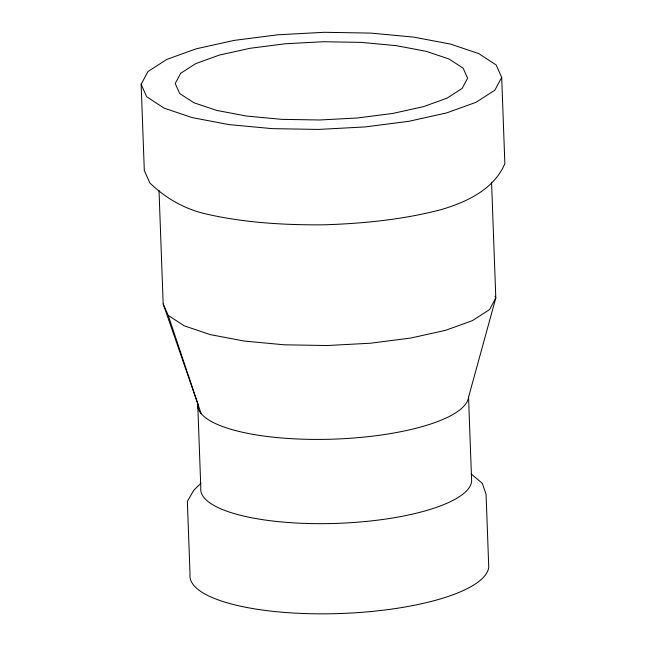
<?xml version="1.0" encoding="UTF-8"?>
<svg xmlns="http://www.w3.org/2000/svg" width="646" height="646" viewBox="0 0 646 646"><rect width="100%" height="100%" fill="white"/><g stroke="black" fill="none" stroke-linecap="round" stroke-linejoin="round"><path stroke-width="0.97" d="M159.013 190.328L163.18 303.983L197.724 403.605L200.809 487.843A135.579 38.736 -2.1 0 0 331.495 523.535A135.579 38.736 -2.1 0 0 471.645 481.432L468.552 397.185L495.805 297.967L491.566 182.301M141.143 84.279L147.991 71.536L166.765 59.432L196.126 48.821L233.981 40.423L277.707 34.795L324.324 32.3L370.707 33.091L413.755 37.113L450.593 44.098L478.718 53.586L496.176 64.963L501.7 77.447L504.857 163.608C494.028 189.391 466.477 202.198 441.178 209.619C402.563 219.729 362.713 223.613 322.903 224.84C283.618 225.05 244.164 222.765 205.783 213.907C184.457 209.013 165.489 198.096 149.824 182.923L144.3 170.439L141.143 84.279L146.666 96.763L164.124 108.14L192.25 117.629L229.08 124.613L272.136 128.635L318.518 129.426L365.135 126.931L408.861 121.303L446.717 112.897L476.07 102.286L494.852 90.19L501.7 77.447M200.93 483.24L193.792 490.209L187.356 501.433L190.029 574.342A149.541 42.725 -2.1 0 0 334.168 613.7A149.541 42.725 -2.1 0 0 488.747 567.261L486.075 494.36L482.336 483.378L471.217 473.978M163.18 303.983L168.226 315.401L184.263 325.842L210.208 334.604L244.325 341.072L284.28 344.803L327.328 345.529L370.505 343.22L410.848 338.028L445.603 330.316L472.444 320.618L489.555 309.587L495.805 297.967L495.03 296.215M168.226 315.401L201.108 413.561M468.552 397.185A135.579 38.736 -2.1 0 1 328.41 439.288A135.579 38.736 -2.1 0 1 197.724 403.605M180.694 73.297L175.219 83.512L179.701 93.549L193.84 102.722L216.676 110.409L246.651 116.078L281.713 119.349L319.487 119.994L357.399 117.976L392.849 113.43L423.437 106.655L447.072 98.135L462.14 88.429L467.623 78.214L463.142 68.177L449.002 59.004L426.166 51.317L396.192 45.648L361.122 42.378L323.347 41.732L285.443 43.75L249.986 48.297L219.406 55.063L195.77 63.591L180.694 73.297"/></g></svg>
